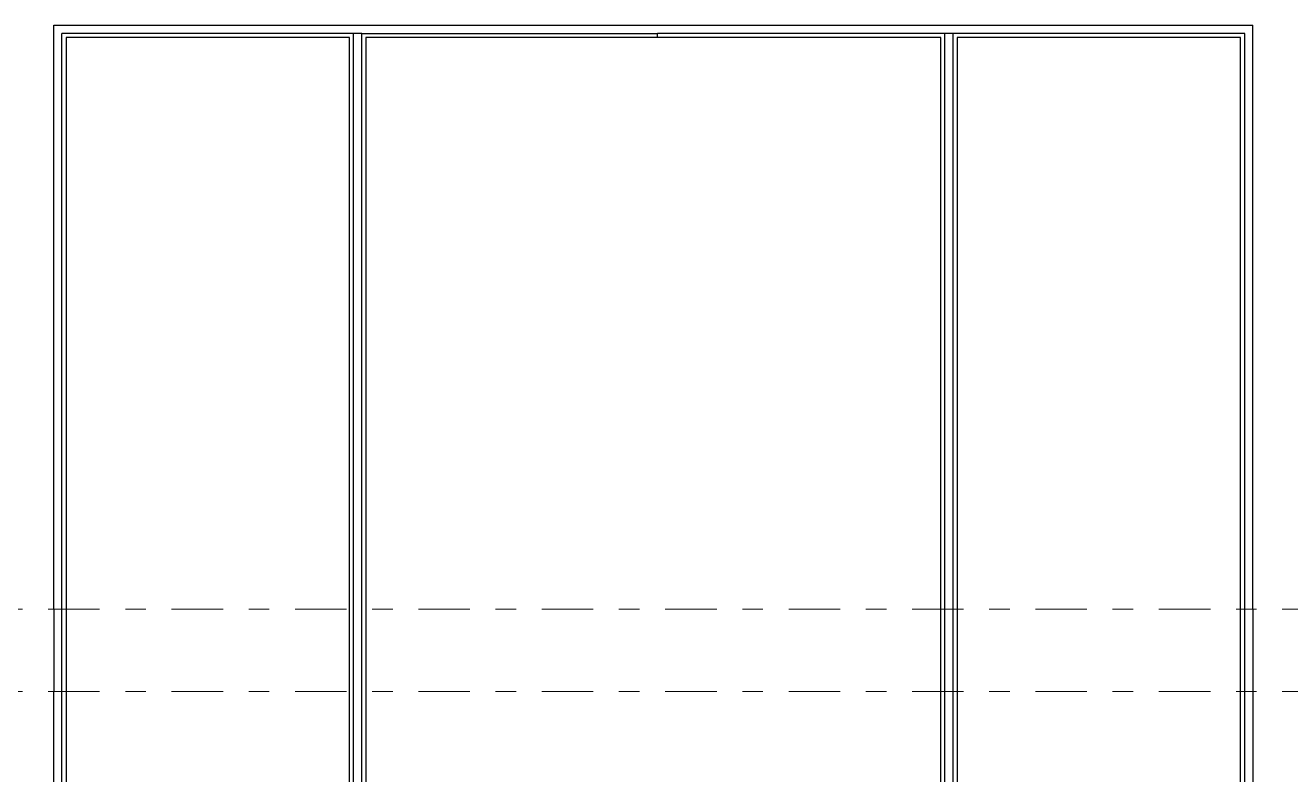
# Model space of a CAD drawing. Header units: metres. Extents: x 294 to 1101, y -498 to -355.
# Drawn here: x 493.28 to 499.44, y -486.45 to -482.8 of the extents above; entities that cross this region are included whole.
import ezdxf

# ---------------------------------------------------------------- set-up
doc = ezdxf.new("R2010")
doc.units = ezdxf.units.M
doc.linetypes.add('DASHDOT2', pattern=[0.5, 0.25, -0.125, 0, -0.125])
doc.layers.add('roof', color=16, linetype='DASHDOT2', lineweight=18)
doc.layers.add('win', color=206, linetype='Continuous')

msp = doc.modelspace()

# ---------------------------------------------------------------- linework, layer by layer
for p, q in [((493.4213, -485.6449), (493.4213, -482.8049)), ((493.4213, -482.8049), (499.2517, -482.8049)), ((499.2517, -485.6449), (499.2517, -482.8049)), ((493.4213, -485.6449), (493.4214, -485.6449)), ((493.4213, -485.6449), (493.4213, -485.6449)), ((493.4214, -485.6449), (493.4214, -486.0449)), ((499.2517, -485.6449), (499.2517, -486.0449)), ((493.4213, -489.0849), (493.4213, -486.0449)), ((493.4214, -486.0449), (493.4213, -486.0449)), ((499.2517, -486.0449), (499.2517, -489.0849))]:
    msp.add_line(p, q)
at = {"layer": 'roof'}
for p, q in [((487.9948, -485.6449), (504.6764, -485.6449)), ((487.9948, -486.0449), (504.6764, -486.0449))]:
    msp.add_line(p, q, dxfattribs=at)
at = {"layer": 'win'}
for p, q in [((494.8789, -482.8449), (493.4613, -482.8449)), ((493.4613, -489.0449), (493.4613, -482.8449)), ((493.4813, -482.8649), (493.4813, -489.0249)), ((494.8589, -482.8649), (493.4813, -482.8649)), ((494.8589, -489.0249), (494.8589, -482.8649)), ((494.9189, -482.8449), (494.8789, -482.8449)), ((494.8789, -489.0449), (494.8789, -482.8449)), ((494.9189, -489.0449), (494.9189, -482.8449)), ((494.9189, -482.8449), (496.3565, -482.8449)), ((494.9389, -482.8649), (494.9389, -489.0249)), ((496.3565, -482.8649), (494.9389, -482.8649)), ((497.7541, -482.8449), (496.3565, -482.8449)), ((496.3565, -482.8649), (496.3565, -482.8449)), ((497.7341, -482.8649), (496.3565, -482.8649)), ((497.7341, -489.0249), (497.7341, -482.8649)), ((497.7941, -482.8449), (497.7541, -482.8449)), ((497.7541, -489.0449), (497.7541, -482.8449)), ((499.2117, -482.8449), (497.7941, -482.8449)), ((497.7941, -489.0449), (497.7941, -482.8449)), ((499.1917, -482.8649), (497.8141, -482.8649)), ((497.8141, -482.8649), (497.8141, -489.0249)), ((499.1917, -489.0249), (499.1917, -482.8649)), ((499.2117, -489.0449), (499.2117, -482.8449))]:
    msp.add_line(p, q, dxfattribs=at)

doc.saveas('drawing.dxf')
